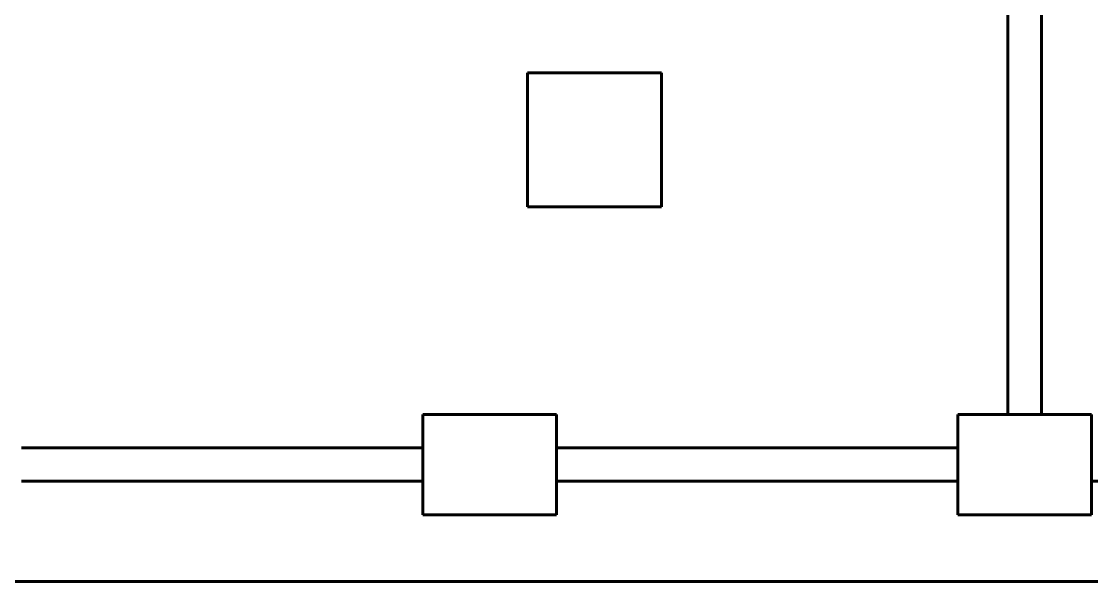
# Model space of a CAD drawing. Extents: x 0 to 297, y 0 to 292.
# Drawn here: x 111.35 to 127.35, y 68.61 to 76.98 of the extents above; entities that cross this region are included whole.
import ezdxf

# ---------------------------------------------------------------- set-up
doc = ezdxf.new("R2010")
doc.units = 0
doc.header["$MEASUREMENT"] = 0
doc.linetypes.add('K5LT_BASIC', pattern=[0])
doc.layers.add('Системный слой', color=7, linetype='Continuous')

# ---------------------------------------------------------------- blocks, each defined once
blk = doc.blocks.new('*U')
at = {"layer": 'Системный слой', "linetype": 'K5LT_BASIC', "lineweight": 60}
for p, q in [((120.918, 76.211), (118.918, 76.211)), ((118.918, 76.211), (118.918, 74.211)), ((120.918, 74.211), (120.918, 76.211)), ((118.918, 74.211), (120.918, 74.211)), ((119.35, 71.106), (117.35, 71.106)), ((117.35, 71.106), (117.35, 69.606)), ((119.35, 69.606), (119.35, 71.106)), ((127.35, 71.106), (125.35, 71.106)), ((125.35, 71.106), (125.35, 69.606)), ((127.35, 71.106), (125.35, 71.106)), ((125.35, 71.106), (125.35, 69.606)), ((127.35, 71.106), (125.35, 71.106)), ((125.35, 71.106), (125.35, 69.606)), ((127.35, 69.606), (127.35, 71.106)), ((127.35, 69.606), (127.35, 71.106)), ((127.35, 69.606), (127.35, 71.106)), ((117.35, 69.606), (119.35, 69.606)), ((125.35, 69.606), (127.35, 69.606)), ((125.35, 69.606), (127.35, 69.606)), ((125.35, 69.606), (127.35, 69.606))]:
    blk.add_line(p, q, dxfattribs=at)

msp = doc.modelspace()

# ---------------------------------------------------------------- linework, layer by layer
at = {"layer": 'Системный слой', "linetype": 'K5LT_BASIC', "lineweight": 60}
for p, q in [((126.6, 93.607), (126.6, 71.106)), ((126.1, 71.106), (126.1, 91.106)), ((126.6, 71.106), (126.6, 91.106)), ((126.1, 71.106), (126.1, 85.106)), ((126.6, 71.106), (126.6, 85.106)), ((126.1, 84.106), (126.1, 71.106)), ((126.6, 71.106), (126.6, 84.106)), ((117.35, 71.106), (117.35, 69.606)), ((117.35, 71.106), (119.35, 71.106)), ((119.35, 71.106), (117.35, 71.106)), ((117.35, 69.606), (117.35, 71.106)), ((117.35, 71.106), (117.35, 69.606)), ((117.35, 71.106), (119.35, 71.106)), ((119.35, 71.106), (119.35, 69.606)), ((119.35, 71.106), (119.35, 69.606)), ((119.35, 71.106), (119.35, 69.606)), ((119.35, 71.106), (119.35, 69.606)), ((125.35, 71.106), (125.35, 69.606)), ((125.35, 71.106), (127.35, 71.106)), ((127.35, 71.106), (125.35, 71.106)), ((125.35, 69.606), (125.35, 71.106)), ((125.35, 71.106), (125.35, 69.606)), ((125.35, 71.106), (127.35, 71.106)), ((125.85, 71.106), (125.35, 71.106)), ((127.35, 71.106), (125.35, 71.106)), ((125.35, 71.106), (125.35, 69.606)), ((125.35, 71.106), (127.35, 71.106)), ((127.35, 71.106), (125.35, 71.106)), ((125.35, 69.606), (125.35, 71.106)), ((125.35, 71.106), (125.35, 69.606)), ((125.35, 71.106), (127.35, 71.106)), ((127.35, 71.106), (127.35, 69.606)), ((127.35, 71.106), (127.35, 69.606)), ((127.35, 71.106), (127.35, 69.606)), ((127.35, 71.106), (127.35, 69.606)), ((127.35, 71.106), (127.35, 70.106)), ((127.35, 69.606), (127.35, 71.106)), ((127.35, 71.106), (127.35, 69.606)), ((127.35, 71.106), (127.35, 69.606)), ((127.35, 71.106), (127.35, 69.606)), ((127.35, 71.106), (127.35, 69.606)), ((111.351, 70.607), (117.351, 70.607)), ((119.351, 70.607), (125.351, 70.607)), ((117.35, 70.106), (111.35, 70.106)), ((125.35, 70.106), (119.35, 70.106)), ((133.35, 70.106), (127.35, 70.106)), ((119.35, 69.606), (117.35, 69.606)), ((117.35, 69.606), (119.35, 69.606)), ((119.35, 69.606), (117.35, 69.606)), ((117.35, 69.606), (119.35, 69.606)), ((118.6, 69.606), (117.85, 69.606)), ((118.6, 69.606), (117.85, 69.606)), ((127.35, 69.606), (125.35, 69.606)), ((125.35, 69.606), (127.35, 69.606)), ((127.35, 69.606), (125.35, 69.606)), ((125.35, 69.606), (127.35, 69.606)), ((127.35, 69.606), (125.35, 69.606)), ((125.35, 69.606), (127.35, 69.606)), ((127.35, 69.606), (125.35, 69.606)), ((125.35, 69.606), (127.35, 69.606)), ((126.6, 69.606), (125.85, 69.606)), ((126.6, 69.606), (125.85, 69.606)), ((126.6, 69.606), (125.85, 69.606)), ((126.6, 69.606), (125.85, 69.606)), ((119.35, 68.606), (61.35, 68.606)), ((130.35, 68.606), (119.35, 68.606))]:
    msp.add_line(p, q, dxfattribs=at)

# ---------------------------------------------------------------- block references
at = {"layer": 'Системный слой'}
msp.add_blockref('*U', (0, 0), dxfattribs=at)
msp.add_blockref('*U', (0, 0), dxfattribs=at)
msp.add_blockref('*U', (0, 0), dxfattribs=at)
msp.add_blockref('*U', (0, 0), dxfattribs=at)
msp.add_blockref('*U', (0, 0), dxfattribs=at)
msp.add_blockref('*U', (0, 0), dxfattribs=at)
msp.add_blockref('*U', (0, 0), dxfattribs=at)
msp.add_blockref('*U', (0, 0), dxfattribs=at)
msp.add_blockref('*U', (0, 0), dxfattribs=at)
msp.add_blockref('*U', (0, 0), dxfattribs=at)
msp.add_blockref('*U', (0, 0), dxfattribs=at)
msp.add_blockref('*U', (0, 0), dxfattribs=at)
msp.add_blockref('*U', (0, 0), dxfattribs=at)
msp.add_blockref('*U', (0, 0), dxfattribs=at)
msp.add_blockref('*U', (0, 0), dxfattribs=at)
msp.add_blockref('*U', (0, 0), dxfattribs=at)
msp.add_blockref('*U', (0, 0), dxfattribs=at)
msp.add_blockref('*U', (0, 0), dxfattribs=at)
msp.add_blockref('*U', (0, 0), dxfattribs=at)
msp.add_blockref('*U', (0, 0), dxfattribs=at)
msp.add_blockref('*U', (0, 0), dxfattribs=at)
msp.add_blockref('*U', (0, 0), dxfattribs=at)
msp.add_blockref('*U', (0, 0), dxfattribs=at)
msp.add_blockref('*U', (0, 0), dxfattribs=at)
msp.add_blockref('*U', (0, 0), dxfattribs=at)
msp.add_blockref('*U', (0, 0), dxfattribs=at)
msp.add_blockref('*U', (0, 0), dxfattribs=at)
msp.add_blockref('*U', (0, 0), dxfattribs=at)
msp.add_blockref('*U', (0, 0), dxfattribs=at)
msp.add_blockref('*U', (0, 0), dxfattribs=at)
msp.add_blockref('*U', (0, 0), dxfattribs=at)
msp.add_blockref('*U', (0, 0), dxfattribs=at)
msp.add_blockref('*U', (0, 0), dxfattribs=at)
msp.add_blockref('*U', (0, 0), dxfattribs=at)
msp.add_blockref('*U', (0, 0), dxfattribs=at)
msp.add_blockref('*U', (0, 0), dxfattribs=at)
msp.add_blockref('*U', (0, 0), dxfattribs=at)
msp.add_blockref('*U', (0, 0), dxfattribs=at)
msp.add_blockref('*U', (0, 0), dxfattribs=at)
msp.add_blockref('*U', (0, 0), dxfattribs=at)
msp.add_blockref('*U', (0, 0), dxfattribs=at)
msp.add_blockref('*U', (0, 0), dxfattribs=at)
msp.add_blockref('*U', (0, 0), dxfattribs=at)
msp.add_blockref('*U', (0, 0), dxfattribs=at)
msp.add_blockref('*U', (0, 0), dxfattribs=at)
msp.add_blockref('*U', (0, 0), dxfattribs=at)
msp.add_blockref('*U', (0, 0), dxfattribs=at)
msp.add_blockref('*U', (0, 0), dxfattribs=at)
msp.add_blockref('*U', (0, 0), dxfattribs=at)
msp.add_blockref('*U', (0, 0), dxfattribs=at)
msp.add_blockref('*U', (0, 0), dxfattribs=at)
msp.add_blockref('*U', (0, 0), dxfattribs=at)
msp.add_blockref('*U', (0, 0), dxfattribs=at)
msp.add_blockref('*U', (0, 0), dxfattribs=at)
msp.add_blockref('*U', (0, 0), dxfattribs=at)
msp.add_blockref('*U', (0, 0), dxfattribs=at)
msp.add_blockref('*U', (0, 0), dxfattribs=at)
msp.add_blockref('*U', (0, 0), dxfattribs=at)
msp.add_blockref('*U', (0, 0), dxfattribs=at)
msp.add_blockref('*U', (0, 0), dxfattribs=at)
msp.add_blockref('*U', (0, 0), dxfattribs=at)
msp.add_blockref('*U', (0, 0), dxfattribs=at)
msp.add_blockref('*U', (0, 0), dxfattribs=at)
msp.add_blockref('*U', (0, 0), dxfattribs=at)
msp.add_blockref('*U', (0, 0), dxfattribs=at)
msp.add_blockref('*U', (0, 0), dxfattribs=at)
msp.add_blockref('*U', (0, 0), dxfattribs=at)
msp.add_blockref('*U', (0, 0), dxfattribs=at)
msp.add_blockref('*U', (0, 0), dxfattribs=at)
msp.add_blockref('*U', (0, 0), dxfattribs=at)
msp.add_blockref('*U', (0, 0), dxfattribs=at)
msp.add_blockref('*U', (0, 0), dxfattribs=at)
msp.add_blockref('*U', (0, 0), dxfattribs=at)
msp.add_blockref('*U', (0, 0), dxfattribs=at)
msp.add_blockref('*U', (0, 0), dxfattribs=at)
msp.add_blockref('*U', (0, 0), dxfattribs=at)
msp.add_blockref('*U', (0, 0), dxfattribs=at)
msp.add_blockref('*U', (0, 0), dxfattribs=at)
msp.add_blockref('*U', (0, 0), dxfattribs=at)
msp.add_blockref('*U', (0, 0), dxfattribs=at)
msp.add_blockref('*U', (0, 0), dxfattribs=at)
msp.add_blockref('*U', (0, 0), dxfattribs=at)
msp.add_blockref('*U', (0, 0), dxfattribs=at)
msp.add_blockref('*U', (0, 0), dxfattribs=at)
msp.add_blockref('*U', (0, 0), dxfattribs=at)
msp.add_blockref('*U', (0, 0), dxfattribs=at)
msp.add_blockref('*U', (0, 0), dxfattribs=at)
msp.add_blockref('*U', (0, 0), dxfattribs=at)
msp.add_blockref('*U', (0, 0), dxfattribs=at)
msp.add_blockref('*U', (0, 0), dxfattribs=at)
msp.add_blockref('*U', (0, 0), dxfattribs=at)
msp.add_blockref('*U', (0, 0), dxfattribs=at)
msp.add_blockref('*U', (0, 0), dxfattribs=at)
msp.add_blockref('*U', (0, 0), dxfattribs=at)
msp.add_blockref('*U', (0, 0), dxfattribs=at)
msp.add_blockref('*U', (0, 0), dxfattribs=at)
msp.add_blockref('*U', (0, 0), dxfattribs=at)
msp.add_blockref('*U', (0, 0), dxfattribs=at)
msp.add_blockref('*U', (0, 0), dxfattribs=at)
msp.add_blockref('*U', (0, 0), dxfattribs=at)
msp.add_blockref('*U', (0, 0), dxfattribs=at)
msp.add_blockref('*U', (0, 0), dxfattribs=at)
msp.add_blockref('*U', (0, 0), dxfattribs=at)
msp.add_blockref('*U', (0, 0), dxfattribs=at)
msp.add_blockref('*U', (0, 0), dxfattribs=at)
msp.add_blockref('*U', (0, 0), dxfattribs=at)
msp.add_blockref('*U', (0, 0), dxfattribs=at)
msp.add_blockref('*U', (0, 0), dxfattribs=at)
msp.add_blockref('*U', (0, 0), dxfattribs=at)
msp.add_blockref('*U', (0, 0), dxfattribs=at)
msp.add_blockref('*U', (0, 0), dxfattribs=at)
msp.add_blockref('*U', (0, 0), dxfattribs=at)
msp.add_blockref('*U', (0, 0), dxfattribs=at)
msp.add_blockref('*U', (0, 0), dxfattribs=at)
msp.add_blockref('*U', (0, 0), dxfattribs=at)
msp.add_blockref('*U', (0, 0), dxfattribs=at)
msp.add_blockref('*U', (0, 0), dxfattribs=at)
msp.add_blockref('*U', (0, 0), dxfattribs=at)
msp.add_blockref('*U', (0, 0), dxfattribs=at)
msp.add_blockref('*U', (0, 0), dxfattribs=at)
msp.add_blockref('*U', (0, 0), dxfattribs=at)
msp.add_blockref('*U', (0, 0), dxfattribs=at)
msp.add_blockref('*U', (0, 0), dxfattribs=at)
msp.add_blockref('*U', (0, 0), dxfattribs=at)
msp.add_blockref('*U', (0, 0), dxfattribs=at)
msp.add_blockref('*U', (0, 0), dxfattribs=at)
msp.add_blockref('*U', (0, 0), dxfattribs=at)
msp.add_blockref('*U', (0, 0), dxfattribs=at)
msp.add_blockref('*U', (0, 0), dxfattribs=at)
msp.add_blockref('*U', (0, 0), dxfattribs=at)
msp.add_blockref('*U', (0, 0), dxfattribs=at)
msp.add_blockref('*U', (0, 0), dxfattribs=at)
msp.add_blockref('*U', (0, 0), dxfattribs=at)
msp.add_blockref('*U', (0, 0), dxfattribs=at)
msp.add_blockref('*U', (0, 0), dxfattribs=at)
msp.add_blockref('*U', (0, 0), dxfattribs=at)
msp.add_blockref('*U', (0, 0), dxfattribs=at)
msp.add_blockref('*U', (0, 0), dxfattribs=at)
msp.add_blockref('*U', (0, 0), dxfattribs=at)
msp.add_blockref('*U', (0, 0), dxfattribs=at)
msp.add_blockref('*U', (0, 0), dxfattribs=at)
msp.add_blockref('*U', (0, 0), dxfattribs=at)
msp.add_blockref('*U', (0, 0), dxfattribs=at)
msp.add_blockref('*U', (0, 0), dxfattribs=at)
msp.add_blockref('*U', (0, 0), dxfattribs=at)
msp.add_blockref('*U', (0, 0), dxfattribs=at)
msp.add_blockref('*U', (0, 0), dxfattribs=at)
msp.add_blockref('*U', (0, 0), dxfattribs=at)
msp.add_blockref('*U', (0, 0), dxfattribs=at)
msp.add_blockref('*U', (0, 0), dxfattribs=at)
msp.add_blockref('*U', (0, 0), dxfattribs=at)
msp.add_blockref('*U', (0, 0), dxfattribs=at)
msp.add_blockref('*U', (0, 0), dxfattribs=at)
msp.add_blockref('*U', (0, 0), dxfattribs=at)
msp.add_blockref('*U', (0, 0), dxfattribs=at)
msp.add_blockref('*U', (0, 0), dxfattribs=at)
msp.add_blockref('*U', (0, 0), dxfattribs=at)
msp.add_blockref('*U', (0, 0), dxfattribs=at)
msp.add_blockref('*U', (0, 0), dxfattribs=at)
msp.add_blockref('*U', (0, 0), dxfattribs=at)
msp.add_blockref('*U', (0, 0), dxfattribs=at)
msp.add_blockref('*U', (0, 0), dxfattribs=at)
msp.add_blockref('*U', (0, 0), dxfattribs=at)
msp.add_blockref('*U', (0, 0), dxfattribs=at)
msp.add_blockref('*U', (0, 0), dxfattribs=at)
msp.add_blockref('*U', (0, 0), dxfattribs=at)
msp.add_blockref('*U', (0, 0), dxfattribs=at)
msp.add_blockref('*U', (0, 0), dxfattribs=at)
msp.add_blockref('*U', (0, 0), dxfattribs=at)
msp.add_blockref('*U', (0, 0), dxfattribs=at)
msp.add_blockref('*U', (0, 0), dxfattribs=at)
msp.add_blockref('*U', (0, 0), dxfattribs=at)
msp.add_blockref('*U', (0, 0), dxfattribs=at)
msp.add_blockref('*U', (0, 0), dxfattribs=at)
msp.add_blockref('*U', (0, 0), dxfattribs=at)
msp.add_blockref('*U', (0, 0), dxfattribs=at)
msp.add_blockref('*U', (0, 0), dxfattribs=at)
msp.add_blockref('*U', (0, 0), dxfattribs=at)
msp.add_blockref('*U', (0, 0), dxfattribs=at)
msp.add_blockref('*U', (0, 0), dxfattribs=at)
msp.add_blockref('*U', (0, 0), dxfattribs=at)
msp.add_blockref('*U', (0, 0), dxfattribs=at)
msp.add_blockref('*U', (0, 0), dxfattribs=at)
msp.add_blockref('*U', (0, 0), dxfattribs=at)
msp.add_blockref('*U', (0, 0), dxfattribs=at)
msp.add_blockref('*U', (0, 0), dxfattribs=at)
msp.add_blockref('*U', (0, 0), dxfattribs=at)
msp.add_blockref('*U', (0, 0), dxfattribs=at)
msp.add_blockref('*U', (0, 0), dxfattribs=at)
msp.add_blockref('*U', (0, 0), dxfattribs=at)
msp.add_blockref('*U', (0, 0), dxfattribs=at)
msp.add_blockref('*U', (0, 0), dxfattribs=at)
msp.add_blockref('*U', (0, 0), dxfattribs=at)
msp.add_blockref('*U', (0, 0), dxfattribs=at)
msp.add_blockref('*U', (0, 0), dxfattribs=at)
msp.add_blockref('*U', (0, 0), dxfattribs=at)
msp.add_blockref('*U', (0, 0), dxfattribs=at)
msp.add_blockref('*U', (0, 0), dxfattribs=at)
msp.add_blockref('*U', (0, 0), dxfattribs=at)
msp.add_blockref('*U', (0, 0), dxfattribs=at)
msp.add_blockref('*U', (0, 0), dxfattribs=at)
msp.add_blockref('*U', (0, 0), dxfattribs=at)
msp.add_blockref('*U', (0, 0), dxfattribs=at)
msp.add_blockref('*U', (0, 0), dxfattribs=at)
msp.add_blockref('*U', (0, 0), dxfattribs=at)
msp.add_blockref('*U', (0, 0), dxfattribs=at)
msp.add_blockref('*U', (0, 0), dxfattribs=at)
msp.add_blockref('*U', (0, 0), dxfattribs=at)
msp.add_blockref('*U', (0, 0), dxfattribs=at)
msp.add_blockref('*U', (0, 0), dxfattribs=at)
msp.add_blockref('*U', (0, 0), dxfattribs=at)
msp.add_blockref('*U', (0, 0), dxfattribs=at)
msp.add_blockref('*U', (0, 0), dxfattribs=at)
msp.add_blockref('*U', (0, 0), dxfattribs=at)
msp.add_blockref('*U', (0, 0), dxfattribs=at)
msp.add_blockref('*U', (0, 0), dxfattribs=at)
msp.add_blockref('*U', (0, 0), dxfattribs=at)
msp.add_blockref('*U', (0, 0), dxfattribs=at)
msp.add_blockref('*U', (0, 0), dxfattribs=at)
msp.add_blockref('*U', (0, 0), dxfattribs=at)
msp.add_blockref('*U', (0, 0), dxfattribs=at)
msp.add_blockref('*U', (0, 0), dxfattribs=at)
msp.add_blockref('*U', (0, 0), dxfattribs=at)
msp.add_blockref('*U', (0, 0), dxfattribs=at)
msp.add_blockref('*U', (0, 0), dxfattribs=at)
msp.add_blockref('*U', (0, 0), dxfattribs=at)
msp.add_blockref('*U', (0, 0), dxfattribs=at)
msp.add_blockref('*U', (0, 0), dxfattribs=at)
msp.add_blockref('*U', (0, 0), dxfattribs=at)
msp.add_blockref('*U', (0, 0), dxfattribs=at)
msp.add_blockref('*U', (0, 0), dxfattribs=at)
msp.add_blockref('*U', (0, 0), dxfattribs=at)
msp.add_blockref('*U', (0, 0), dxfattribs=at)
msp.add_blockref('*U', (0, 0), dxfattribs=at)
msp.add_blockref('*U', (0, 0), dxfattribs=at)
msp.add_blockref('*U', (0, 0), dxfattribs=at)
msp.add_blockref('*U', (0, 0), dxfattribs=at)
msp.add_blockref('*U', (0, 0), dxfattribs=at)
msp.add_blockref('*U', (0, 0), dxfattribs=at)
msp.add_blockref('*U', (0, 0), dxfattribs=at)
msp.add_blockref('*U', (0, 0), dxfattribs=at)
msp.add_blockref('*U', (0, 0), dxfattribs=at)
msp.add_blockref('*U', (0, 0), dxfattribs=at)
msp.add_blockref('*U', (0, 0), dxfattribs=at)
msp.add_blockref('*U', (0, 0), dxfattribs=at)
msp.add_blockref('*U', (0, 0), dxfattribs=at)
msp.add_blockref('*U', (0, 0), dxfattribs=at)
msp.add_blockref('*U', (0, 0), dxfattribs=at)
msp.add_blockref('*U', (0, 0), dxfattribs=at)
msp.add_blockref('*U', (0, 0), dxfattribs=at)
msp.add_blockref('*U', (0, 0), dxfattribs=at)
msp.add_blockref('*U', (0, 0), dxfattribs=at)
msp.add_blockref('*U', (0, 0), dxfattribs=at)
msp.add_blockref('*U', (0, 0), dxfattribs=at)
msp.add_blockref('*U', (0, 0), dxfattribs=at)
msp.add_blockref('*U', (0, 0), dxfattribs=at)
msp.add_blockref('*U', (0, 0), dxfattribs=at)
msp.add_blockref('*U', (0, 0), dxfattribs=at)
msp.add_blockref('*U', (0, 0), dxfattribs=at)
msp.add_blockref('*U', (0, 0), dxfattribs=at)
msp.add_blockref('*U', (0, 0), dxfattribs=at)
msp.add_blockref('*U', (0, 0), dxfattribs=at)
msp.add_blockref('*U', (0, 0), dxfattribs=at)
msp.add_blockref('*U', (0, 0), dxfattribs=at)
msp.add_blockref('*U', (0, 0), dxfattribs=at)
msp.add_blockref('*U', (0, 0), dxfattribs=at)
msp.add_blockref('*U', (0, 0), dxfattribs=at)
msp.add_blockref('*U', (0, 0), dxfattribs=at)
msp.add_blockref('*U', (0, 0), dxfattribs=at)
msp.add_blockref('*U', (0, 0), dxfattribs=at)
msp.add_blockref('*U', (0, 0), dxfattribs=at)
msp.add_blockref('*U', (0, 0), dxfattribs=at)
msp.add_blockref('*U', (0, 0), dxfattribs=at)
msp.add_blockref('*U', (0, 0), dxfattribs=at)
msp.add_blockref('*U', (0, 0), dxfattribs=at)
msp.add_blockref('*U', (0, 0), dxfattribs=at)
msp.add_blockref('*U', (0, 0), dxfattribs=at)
msp.add_blockref('*U', (0, 0), dxfattribs=at)
msp.add_blockref('*U', (0, 0), dxfattribs=at)
msp.add_blockref('*U', (0, 0), dxfattribs=at)
msp.add_blockref('*U', (0, 0), dxfattribs=at)
msp.add_blockref('*U', (0, 0), dxfattribs=at)
msp.add_blockref('*U', (0, 0), dxfattribs=at)
msp.add_blockref('*U', (0, 0), dxfattribs=at)
msp.add_blockref('*U', (0, 0), dxfattribs=at)
msp.add_blockref('*U', (0, 0), dxfattribs=at)
msp.add_blockref('*U', (0, 0), dxfattribs=at)
msp.add_blockref('*U', (0, 0), dxfattribs=at)
msp.add_blockref('*U', (0, 0), dxfattribs=at)
msp.add_blockref('*U', (0, 0), dxfattribs=at)
msp.add_blockref('*U', (0, 0), dxfattribs=at)
msp.add_blockref('*U', (0, 0), dxfattribs=at)
msp.add_blockref('*U', (0, 0), dxfattribs=at)
msp.add_blockref('*U', (0, 0), dxfattribs=at)
msp.add_blockref('*U', (0, 0), dxfattribs=at)
msp.add_blockref('*U', (0, 0), dxfattribs=at)
msp.add_blockref('*U', (0, 0), dxfattribs=at)
msp.add_blockref('*U', (0, 0), dxfattribs=at)
msp.add_blockref('*U', (0, 0), dxfattribs=at)
msp.add_blockref('*U', (0, 0), dxfattribs=at)
msp.add_blockref('*U', (0, 0), dxfattribs=at)
msp.add_blockref('*U', (0, 0), dxfattribs=at)
msp.add_blockref('*U', (0, 0), dxfattribs=at)
msp.add_blockref('*U', (0, 0), dxfattribs=at)
msp.add_blockref('*U', (0, 0), dxfattribs=at)

doc.saveas('drawing.dxf')
